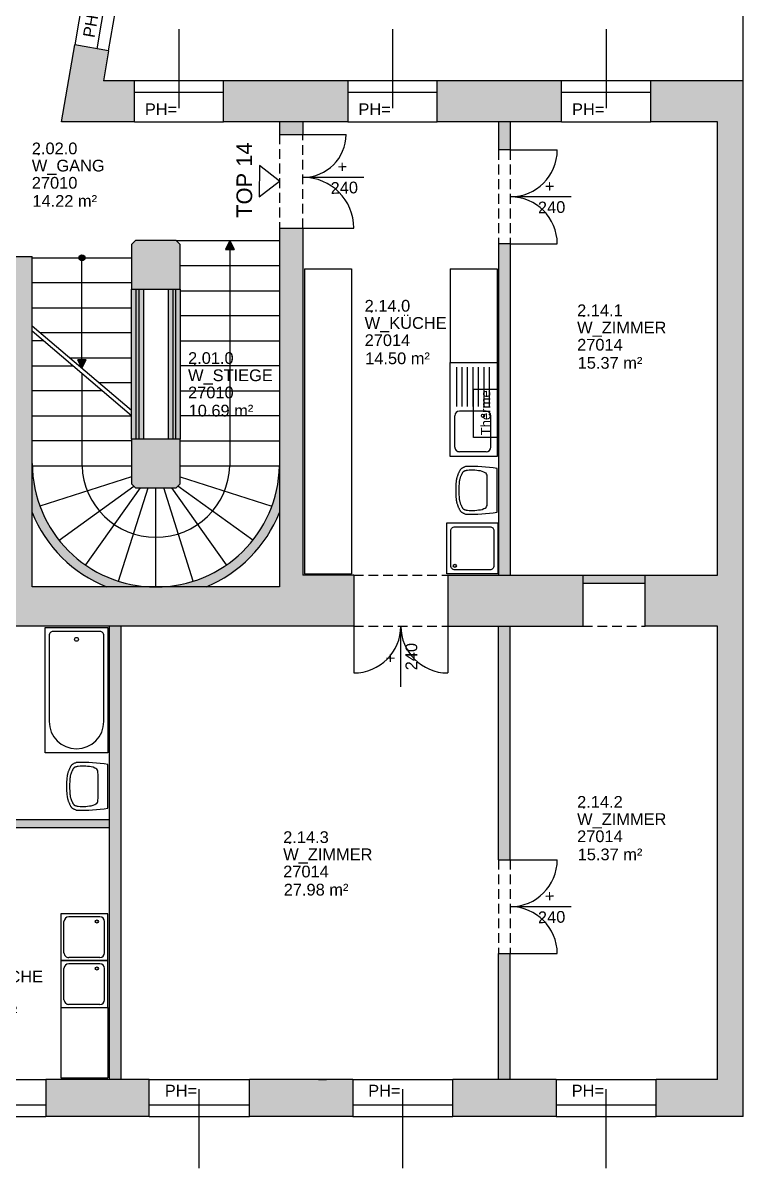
# Model space of a CAD drawing. Header units: centimetres. Extents: x -2015 to 674, y -1541 to 830.
# Drawn here: x -247 to 674, y -1525 to -60 of the extents above; entities that cross this region are included whole.
import ezdxf
from ezdxf.enums import TextEntityAlignment as Align

# ---------------------------------------------------------------- set-up
doc = ezdxf.new("R2010")
doc.units = ezdxf.units.CM
doc.header["$LTSCALE"] = 50
doc.header["$MEASUREMENT"] = 0
doc.linetypes.add('VERDECKT', pattern=[0.375, 0.25, -0.125])
doc.layers.get('0').update_dxf_attribs({"linetype": 'CONTINUOUS'})
for name, color, linetype in [('ARC-Fenster', 5, 'CONTINUOUS'), ('ARC-Fenster-nv', 5, 'CONTINUOUS'), ('ARC-Tueren', 5, 'CONTINUOUS'), ('ARC-Tueren-nv', 5, 'CONTINUOUS'), ('BE-T', 7, 'CONTINUOUS'), ('BE-T-PM', 7, 'CONTINUOUS'), ('BE-T-RNBVBF', 7, 'CONTINUOUS'), ('BS-STT-A', 203, 'CONTINUOUS'), ('BS-WA-A-T', 203, 'CONTINUOUS'), ('BS-WA-C-NT', 253, 'CONTINUOUS'), ('BS-WA-C-T', 253, 'CONTINUOUS'), ('BS-WA-S-NT', 201, 'CONTINUOUS'), ('BS-WA-S-T', 201, 'CONTINUOUS'), ('BS-WA-V-NT', 203, 'VERDECKT'), ('BS-WA-V-T', 203, 'VERDECKT'), ('HB-ZU-MOE-EI', 36, 'CONTINUOUS'), ('HB-ZU-SAN-EI', 54, 'CONTINUOUS'), ('HB-ZU-SAN-SG', 55, 'CONTINUOUS')]:
    doc.layers.add(name, color=color, linetype=linetype)
doc.styles.add('MOE', font='arial.ttf')
doc.styles.add('RNB', font='arial.ttf', dxfattribs={"width": 0.8})
doc.styles.get("Standard").update_dxf_attribs({"font": 'arial.ttf'})

# ---------------------------------------------------------------- blocks, each defined once
blk = doc.blocks.new('*U54')
at = {"layer": 'ARC-Fenster'}
for p, q in [((-57, -55.2), (57, -55.2)), ((-57, -70.2), (57, -70.2))]:
    blk.add_line(p, q, dxfattribs=at)
at = {"layer": 'ARC-Fenster-nv'}
blk.add_line((0, -136.1), (0, -35.2), dxfattribs=at)
blk.add_text('PH=', height=15, dxfattribs=at).set_placement((-44.4, -49.5))
at = {"layer": 'ARC-Fenster-nv', "flags": 1}
for tag, p in [('FLAECHE', (-128, 69.1)), ('MATERIAL', (-128, 60.8)), ('TIEFE', (-128, 52.5)), ('FENSTERTYP', (-128, 44.2)), ('AUSSENJALOUSIE', (-128, 35.8)), ('ANTRIEB', (-128, 27.4)), ('G-WERT', (-128, 19.1)), ('FARBE', (-128, 10.8)), ('BEMERKUNG', (-128, 2.4)), ('ANLAGENGRUPPE', (-128, -12.7)), ('DB_ID', (-128, -5.9))]:
    blk.add_attdef(tag, p, '', height=5, dxfattribs=at)
at = {"layer": 'ARC-Fenster-nv'}
blk.add_attdef('PH', text='', height=15, rotation=360, dxfattribs=at).set_placement((3.7, -34.7), align=Align.TOP_LEFT)
blk.add_attdef('HOEHE', (-21.1, -102.1), '', height=15, rotation=270, dxfattribs=at)
at = {"layer": 'ARC-Fenster-nv', "flags": 2}
blk.add_attdef('BREITE1', (6, -102.4), '', height=15, rotation=270, dxfattribs=at)
blk = doc.blocks.new('*U49')
at = {"layer": 'ARC-Fenster'}
for p, q in [((-57, -55.2), (57, -55.2)), ((-57, -70.2), (57, -70.2))]:
    blk.add_line(p, q, dxfattribs=at)
at = {"layer": 'ARC-Fenster-nv'}
blk.add_line((0, -136.1), (0, -35.2), dxfattribs=at)
blk.add_text('PH=', height=15, rotation=180, dxfattribs=at).set_placement((43.6, -26.2))
at = {"layer": 'ARC-Fenster-nv', "flags": 1}
for tag, p in [('FLAECHE', (-128, 69.1)), ('MATERIAL', (-128, 60.8)), ('TIEFE', (-128, 52.5)), ('FENSTERTYP', (-128, 44.2)), ('AUSSENJALOUSIE', (-128, 35.8)), ('ANTRIEB', (-128, 27.4)), ('G-WERT', (-128, 19.1)), ('FARBE', (-128, 10.8)), ('BEMERKUNG', (-128, 2.4)), ('ANLAGENGRUPPE', (-128, -12.7)), ('DB_ID', (-128, -5.9))]:
    blk.add_attdef(tag, p, '', height=5, dxfattribs=at)
at = {"layer": 'ARC-Fenster-nv'}
blk.add_attdef('PH', text='', height=15, rotation=180, dxfattribs=at).set_placement((-4.4, -41), align=Align.TOP_LEFT)
blk.add_attdef('HOEHE', (-21.1, -102.1), '', height=15, rotation=270, dxfattribs=at)
at = {"layer": 'ARC-Fenster-nv', "flags": 2}
blk.add_attdef('BREITE1', (6, -102.4), '', height=15, rotation=270, dxfattribs=at)
blk = doc.blocks.new('*U9')
for points in [[(5.5, 130.3), (0, 141.4), (-5.5, 130.3)], [(3.7, 0, 1), (-3.7, 0, 1)]]:
    blk.add_hatch(color=7).paths.add_polyline_path(points)
at = {"color": 7}
for p, q in [((0, 141.4), (-5.5, 130.3)), ((0, 141.4), (0, 0)), ((0, 141.4), (5.5, 130.3)), ((-5.5, 130.3), (5.5, 130.3))]:
    blk.add_line(p, q, dxfattribs=at)
blk.add_circle((0, 0), 3.75, dxfattribs=at)
blk = doc.blocks.new('*U10')
blk.add_hatch(color=7).paths.add_polyline_path([(5.5, 276.9), (0, 288), (-5.5, 276.9)])
at = {"color": 7}
for p, q in [((0, 288), (-5.5, 276.9)), ((0, 288), (0, 0)), ((0, 288), (5.5, 276.9)), ((-5.5, 276.9), (5.5, 276.9))]:
    blk.add_line(p, q, dxfattribs=at)
blk = doc.blocks.new('*U43')
at = {"layer": 'HB-ZU-SAN-EI'}
blk.add_lwpolyline([(0, -80), (0, 0), (160, 0), (160, -80)], close=True, dxfattribs=at)
blk.add_lwpolyline([(5, -10), (5, -70, 0.414214), (10, -75), (120, -75, 1), (120, -5), (10, -5, 0.414214)], format="xyb", close=True, dxfattribs=at)
blk.add_circle((15, -40), 2.5, dxfattribs=at)
blk = doc.blocks.new('SAN-WB')
at = {"layer": 'HB-ZU-SAN-EI'}
for points in [[(28, 0), (-28, 0, 0.04569), (-30.5, -39), (-30.4, -39.6), (-30.3, -40.3), (-30.1, -41), (-29.8, -41.8), (-29.4, -42.5), (-29.1, -43.2), (-28.7, -43.9), (-28.4, -44.5), (-28.1, -45), (-27.8, -45.5), (-27.5, -45.8), (-27.2, -46.2), (-26.9, -46.4), (-26.6, -46.7), (-26.2, -47), (-25.8, -47.3), (-25.2, -47.5), (-24.7, -47.9), (-24.1, -48.2), (-23.4, -48.5), (-22.8, -48.8), (-22.1, -49.1), (-21.4, -49.5), (-20.8, -49.8), (-20.1, -50), (-19.5, -50.3), (-18.8, -50.5), (-18.1, -50.7), (-17.4, -51), (-16.7, -51.2), (-15.8, -51.4), (-14.9, -51.6), (-13.8, -51.9), (-12.5, -52.1), (-10.8, -52.3), (-8.6, -52.5), (-5.6, -52.6), (-1.9, -52.7), (0, -52.7), (1.9, -52.7), (5.6, -52.6), (8.6, -52.5), (10.8, -52.3), (12.5, -52.1), (13.8, -51.9), (14.9, -51.6), (15.8, -51.4), (16.7, -51.2), (17.4, -51), (18.1, -50.7), (18.8, -50.5), (19.5, -50.3), (20.1, -50), (20.7, -49.8), (21.4, -49.5), (22.1, -49.1), (22.8, -48.8), (23.4, -48.5), (24.1, -48.2), (24.7, -47.9), (25.2, -47.5), (25.7, -47.3), (26.2, -47), (26.6, -46.7), (26.9, -46.4), (27.2, -46.2), (27.5, -45.8), (27.8, -45.5), (28.1, -45), (28.4, -44.5), (28.7, -43.9), (29.1, -43.2), (29.4, -42.5), (29.8, -41.8), (30.1, -41), (30.3, -40.3), (30.4, -39.6), (30.5, -39, 0.04569)], [(24.3, -18.8), (23.4, -16.7), (22.6, -15.1), (21.8, -14), (20.8, -13.3), (19.4, -12.8), (17.6, -12.6), (15.1, -12.5), (11.8, -12.5), (0, -12.5), (-11.7, -12.5), (-15.1, -12.5), (-17.6, -12.6), (-19.4, -12.8), (-20.8, -13.3), (-21.8, -14), (-22.6, -15.1), (-23.4, -16.7), (-24.3, -18.8, 0.075022), (-25.5, -37.8), (-25.5, -38.2), (-25.4, -38.8), (-25.3, -39.3), (-25.1, -39.9), (-24.9, -40.5), (-24.8, -41), (-24.6, -41.6), (-24.4, -42), (-24.2, -42.4), (-24, -42.8), (-23.8, -43.1), (-23.6, -43.3), (-23.3, -43.5), (-23.1, -43.8), (-22.7, -44), (-22.4, -44.2), (-22, -44.5), (-21.5, -44.7), (-21, -45), (-20.4, -45.3), (-19.9, -45.5), (-19.3, -45.8), (-18.8, -46), (-18.2, -46.3), (-17.7, -46.5), (-17.1, -46.7), (-16.6, -46.9), (-16, -47.1), (-15.4, -47.3), (-14.8, -47.5), (-14.1, -47.7), (-13.3, -47.9), (-12.4, -48.1), (-11.4, -48.3), (-10, -48.4), (-8.2, -48.6), (-5.9, -48.7), (-3, -48.8), (0, -48.9), (3, -48.8), (5.9, -48.7), (8.2, -48.6), (10, -48.4), (11.4, -48.3), (12.4, -48.1), (13.3, -47.9), (14.1, -47.7), (14.8, -47.5), (15.4, -47.3), (16, -47.1), (16.6, -46.9), (17.1, -46.7), (17.7, -46.5), (18.2, -46.3), (18.8, -46), (19.3, -45.8), (19.9, -45.5), (20.4, -45.3), (21, -45), (21.5, -44.7), (22, -44.5), (22.4, -44.2), (22.7, -44), (23.1, -43.8), (23.3, -43.5), (23.6, -43.3), (23.8, -43.1), (24, -42.8), (24.2, -42.4), (24.4, -42), (24.6, -41.6), (24.8, -41), (24.9, -40.5), (25.1, -39.9), (25.3, -39.3), (25.4, -38.8), (25.5, -38.2), (25.5, -37.8, 0.075022)]]:
    blk.add_lwpolyline(points, format="xyb", close=True, dxfattribs=at)
blk = doc.blocks.new('*U50')
at = {"layer": 'ARC-Tueren'}
for p, q in [((-65, 79.5), (-65, 14.5)), ((55, 79.5), (55, 24.5))]:
    blk.add_line(p, q, dxfattribs=at)
for centre, radius, start, end in [((-65, 79.5), 65, 270, 0), ((55, 79.5), 55, 180, 270)]:
    blk.add_arc(centre, radius, start, end, dxfattribs=at)
at = {"layer": 'ARC-Tueren-nv'}
blk.add_line((0, 1.9), (0, 79.5), dxfattribs=at)
at = {"layer": 'ARC-Tueren-nv', "insert": (21.1, 35.6), "char_height": 15, "width": 48.816, "attachment_point": 1, "rotation": 271.3662}
blk.add_mtext('+', dxfattribs=at)
at = {"layer": 'ARC-Tueren-nv', "flags": 1}
for tag, p in [('TUERTYP', (-99.1, 148)), ('FLAECHE', (-99.1, 139.5)), ('DORNMASS', (-99.1, 130.9)), ('ANSCHLAGTYP', (-99.1, 122.3)), ('MATERIAL', (-99.1, 113.8)), ('FARBE', (-99.1, 105.2))]:
    blk.add_attdef(tag, p, '', height=5, dxfattribs=at)
at = {"layer": 'ARC-Tueren-nv'}
for tag, p in [('BEMERKUNG', (-0.9, 112.3)), ('BRANDSCHUTZ-KL', (-0.4, 96.4)), ('TUER-NR', (0, 79.6))]:
    blk.add_attdef(tag, text='', height=12.5, dxfattribs=at).set_placement(p, align=Align.CENTER)
at = {"layer": 'ARC-Tueren-nv', "flags": 2}
for tag, p in [('BREITE1', (5.9, 62.2)), ('BREITE2', (6.4, 24.4))]:
    blk.add_attdef(tag, p, '', height=15, rotation=271.3662, dxfattribs=at)
at = {"layer": 'ARC-Tueren-nv'}
blk.add_attdef('HOEHE', (-21.3, 44), '', height=15, rotation=271.3662, dxfattribs=at)
blk = doc.blocks.new('*U45')
at = {"layer": 'ARC-Tueren'}
for p, q in [((-60, 0), (-60, -60)), ((60, 0), (60, -60))]:
    blk.add_line(p, q, dxfattribs=at)
for centre, start, end in [((-60, 0), 270, 0), ((60, 0), 180, 270)]:
    blk.add_arc(centre, 60, start, end, dxfattribs=at)
at = {"layer": 'ARC-Tueren-nv'}
blk.add_line((0, -77.6), (0, 0), dxfattribs=at)
at = {"layer": 'ARC-Tueren-nv', "insert": (-21.1, -47.2), "char_height": 15, "width": 48.816, "attachment_point": 1, "rotation": 90}
blk.add_mtext('+', dxfattribs=at)
at = {"layer": 'ARC-Tueren-nv', "flags": 1}
for tag, p in [('TUERTYP', (-99.1, 68.5)), ('FLAECHE', (-99.1, 60)), ('ANSCHLAGTYP', (-99.1, 42.8)), ('DORNMASS', (-99.1, 51.4)), ('MATERIAL', (-99.1, 34.2)), ('FARBE', (-99.1, 25.7))]:
    blk.add_attdef(tag, p, '', height=5, dxfattribs=at)
at = {"layer": 'ARC-Tueren-nv'}
for tag, p in [('BEMERKUNG', (-0.9, 32.8)), ('BRANDSCHUTZ-KL', (-0.4, 16.9)), ('TUER-NR', (0, 0.1))]:
    blk.add_attdef(tag, text='', height=12.5, dxfattribs=at).set_placement(p, align=Align.CENTER)
at = {"layer": 'ARC-Tueren-nv', "flags": 2}
for tag, p in [('BREITE2', (-6.1, -36.3)), ('BREITE1', (-5.3, -72.9))]:
    blk.add_attdef(tag, p, '', height=15, rotation=90, dxfattribs=at)
at = {"layer": 'ARC-Tueren-nv'}
blk.add_attdef('HOEHE', (21, -56.6), '', height=15, rotation=90, dxfattribs=at)
blk = doc.blocks.new('*U20')
blk.add_lwpolyline([(0, 0), (61.6, 0), (61.6, -30), (0, -30)], close=True)
blk.add_attdef('BEZEICHNUNG', (2.7, -21.4), '', height=12)
at = {"flags": 1}
for tag, p in [('HERSTELLER', (-0.6, -66.5)), ('TYPE', (-0.6, -84.8)), ('BEMERKUNG', (-0.6, -102.5))]:
    blk.add_attdef(tag, p, '', height=15, dxfattribs=at)
blk = doc.blocks.new('*U47')
at = {"layer": 'HB-ZU-SAN-EI'}
blk.add_lwpolyline([(0, -65), (0, 0), (65, 0), (65, -65)], close=True, dxfattribs=at)
blk.add_lwpolyline([(5, -55), (5, -10, -0.414214), (10, -5), (55, -5, -0.414214), (60, -10), (60, -55, -0.414214), (55, -60), (10, -60, -0.414214)], format="xyb", close=True, dxfattribs=at)
blk.add_circle((10, -55), 2, dxfattribs=at)
blk = doc.blocks.new('*U40')
at = {"layer": 'ARC-Tueren'}
for p, q in [((-60, 79.5), (-60, 19.5)), ((60, 79.5), (60, 19.5))]:
    blk.add_line(p, q, dxfattribs=at)
for centre, start, end in [((-60, 79.5), 270, 0), ((60, 79.5), 180, 270)]:
    blk.add_arc(centre, 60, start, end, dxfattribs=at)
at = {"layer": 'ARC-Tueren-nv'}
blk.add_line((0, 1.9), (0, 79.5), dxfattribs=at)
at = {"layer": 'ARC-Tueren-nv', "insert": (21.1, 35.6), "char_height": 15, "width": 48.816, "attachment_point": 1, "rotation": 271.3662}
blk.add_mtext('+', dxfattribs=at)
at = {"layer": 'ARC-Tueren-nv', "flags": 1}
for tag, p in [('TUERTYP', (-99.1, 148)), ('FLAECHE', (-99.1, 139.5)), ('DORNMASS', (-99.1, 130.9)), ('ANSCHLAGTYP', (-99.1, 122.3)), ('MATERIAL', (-99.1, 113.8)), ('FARBE', (-99.1, 105.2))]:
    blk.add_attdef(tag, p, '', height=5, dxfattribs=at)
at = {"layer": 'ARC-Tueren-nv'}
for tag, p in [('BEMERKUNG', (-0.9, 112.3)), ('BRANDSCHUTZ-KL', (-0.4, 96.4)), ('TUER-NR', (0, 79.6))]:
    blk.add_attdef(tag, text='', height=12.5, dxfattribs=at).set_placement(p, align=Align.CENTER)
at = {"layer": 'ARC-Tueren-nv', "flags": 2}
for tag, p in [('BREITE1', (5.9, 62.2)), ('BREITE2', (6.4, 24.4))]:
    blk.add_attdef(tag, p, '', height=15, rotation=271.3662, dxfattribs=at)
at = {"layer": 'ARC-Tueren-nv'}
blk.add_attdef('HOEHE', (-21.3, 44), '', height=15, rotation=271.3662, dxfattribs=at)
blk = doc.blocks.new('*U11')
at = {"layer": 'ARC-Fenster'}
for p, q in [((-64, -55.2), (64, -55.2)), ((-64, -70.2), (64, -70.2))]:
    blk.add_line(p, q, dxfattribs=at)
at = {"layer": 'ARC-Fenster-nv'}
blk.add_line((0, -136.1), (0, -35.2), dxfattribs=at)
blk.add_text('PH=', height=15, dxfattribs=at).set_placement((-44.1, -44.5))
at = {"layer": 'ARC-Fenster-nv', "flags": 1}
for tag, p in [('FLAECHE', (-128, 69.1)), ('MATERIAL', (-128, 60.8)), ('TIEFE', (-128, 52.5)), ('FENSTERTYP', (-128, 44.2)), ('AUSSENJALOUSIE', (-128, 35.8)), ('ANTRIEB', (-128, 27.4)), ('G-WERT', (-128, 19.1)), ('FARBE', (-128, 10.8)), ('BEMERKUNG', (-128, 2.4)), ('ANLAGENGRUPPE', (-128, -12.7)), ('DB_ID', (-128, -5.9))]:
    blk.add_attdef(tag, p, '', height=5, dxfattribs=at)
at = {"layer": 'ARC-Fenster-nv'}
blk.add_attdef('PH', text='', height=15, rotation=360, dxfattribs=at).set_placement((3.9, -29.6), align=Align.TOP_LEFT)
at = {"layer": 'ARC-Fenster-nv', "flags": 2}
blk.add_attdef('BREITE1', (-6, -135.8), '', height=15, rotation=90, dxfattribs=at)
at = {"layer": 'ARC-Fenster-nv'}
blk.add_attdef('HOEHE', (21.1, -136.1), '', height=15, rotation=90, dxfattribs=at)
blk = doc.blocks.new('*U60')
at = {"linetype": 'Continuous'}
for p, q in [((4, -10), (4, -50)), ((50, -4), (10, -4)), ((56, -10), (56, -50)), ((50, -56), (10, -56))]:
    blk.add_line(p, q, dxfattribs=at)
blk.add_lwpolyline([(0, -60), (60, -60), (60, 0), (0, 0)], close=True)
blk.add_circle((10, -14), 2, dxfattribs=at)
for centre, start, end in [((10, -10), 90, 180), ((50, -10), 0, 90), ((10, -50), 180, 270), ((50, -50), 270, 0)]:
    blk.add_arc(centre, 6, start, end, dxfattribs=at)
at = {"style": 'MOE', "flags": 1}
for tag, p in [('BEZEICHNUNG', (62.4, -15.8)), ('HERSTELLER', (60.2, -24.4)), ('BEMERKUNG', (60.2, -50.1))]:
    blk.add_attdef(tag, text='', height=5, dxfattribs=at).set_placement(p, align=Align.CENTER)
at = {"style": 'MOE', "flags": 3}
for tag, p in [('LAENGE1', (37, -33)), ('BREITE1', (37, -40.9))]:
    blk.add_attdef(tag, p, '', height=5, dxfattribs=at)
blk = doc.blocks.new('*U61')
for p, q in [((0, 0), (0, 60)), ((0, 60), (90, 60)), ((90, 0), (90, 60)), ((0, 0), (90, 0))]:
    blk.add_line(p, q)
at = {"style": 'MOE', "flags": 1}
for tag, height, p in [('HERSTELLER', 5, (31.2, 40)), ('BEMERKUNG', 5, (31.2, 14.3)), ('BEZEICHNUNG', 12.5, (33.8, -18.2))]:
    blk.add_attdef(tag, text='', height=height, dxfattribs=at).set_placement(p, align=Align.CENTER)
at = {"style": 'MOE', "flags": 3}
for tag, p in [('LAENGE1', (7.7, 31.3)), ('BREITE1', (7.7, 23.5))]:
    blk.add_attdef(tag, p, '', height=5, dxfattribs=at)
blk = doc.blocks.new('*U62')
at = {"linetype": 'Continuous'}
for p, q in [((0, -60), (0, 0)), ((0, 0), (120, 0)), ((120, 0), (120, -60)), ((6, -10), (56, -10)), ((62, -14), (62, -48)), ((108, -8), (68, -8)), ((114, -14), (114, -48)), ((6, -17), (56, -17)), ((6, -24), (56, -24)), ((6, -31), (56, -31)), ((6, -38), (56, -38)), ((6, -45), (56, -45)), ((6, -52), (56, -52)), ((108, -54), (68, -54)), ((120, -60), (0, -60))]:
    blk.add_line(p, q, dxfattribs=at)
blk.add_circle((68, -18), 2, dxfattribs=at)
for centre, start, end in [((68, -14), 90, 180), ((108, -14), 0, 90), ((68, -48), 180, 270), ((108, -48), 270, 0)]:
    blk.add_arc(centre, 6, start, end, dxfattribs=at)
at = {"style": 'MOE', "flags": 1}
for tag, p in [('BEZEICHNUNG', (62.4, -15.8)), ('HERSTELLER', (60.2, -24.4)), ('BEMERKUNG', (60.2, -50.1))]:
    blk.add_attdef(tag, text='', height=5, dxfattribs=at).set_placement(p, align=Align.CENTER)
at = {"style": 'MOE', "flags": 3}
for tag, p in [('LAENGE1', (37, -33)), ('BREITE1', (37, -40.9))]:
    blk.add_attdef(tag, p, '', height=5, dxfattribs=at)
blk = doc.blocks.new('*U63')
for p, q in [((0, 0), (0, 60)), ((0, 60), (120, 60)), ((120, 0), (120, 60)), ((0, 0), (120, 0))]:
    blk.add_line(p, q)
at = {"style": 'MOE', "flags": 1}
for tag, height, p in [('HERSTELLER', 5, (31.2, 40)), ('BEMERKUNG', 5, (31.2, 14.3)), ('BEZEICHNUNG', 12.5, (33.8, -18.2))]:
    blk.add_attdef(tag, text='', height=height, dxfattribs=at).set_placement(p, align=Align.CENTER)
at = {"style": 'MOE', "flags": 3}
for tag, p in [('LAENGE1', (7.7, 31.3)), ('BREITE1', (7.7, 23.5))]:
    blk.add_attdef(tag, p, '', height=5, dxfattribs=at)
blk = doc.blocks.new('*U64')
for p, q in [((0, 0), (0, 60)), ((0, 60), (390, 60)), ((390, 0), (390, 60)), ((0, 0), (390, 0))]:
    blk.add_line(p, q)
at = {"style": 'MOE', "flags": 1}
for tag, height, p in [('HERSTELLER', 5, (31.2, 40)), ('BEMERKUNG', 5, (31.2, 14.3)), ('BEZEICHNUNG', 12.5, (33.8, -18.2))]:
    blk.add_attdef(tag, text='', height=height, dxfattribs=at).set_placement(p, align=Align.CENTER)
at = {"style": 'MOE', "flags": 3}
for tag, p in [('LAENGE1', (7.7, 31.3)), ('BREITE1', (7.7, 23.5))]:
    blk.add_attdef(tag, p, '', height=5, dxfattribs=at)
blk = doc.blocks.new('RNB-VBF')
at = {"layer": 'BE-T-PM'}
blk.add_point((0, 0), dxfattribs=at)
at = {"layer": 'BE-T-RNBVBF', "style": 'RNB'}
for tag, p in [('RAUM_NUMMER', (-8.6, 0.1)), ('RAUM_BEZEICHNUNG', (-8.6, -21.9)), ('RAUM_NUMMER_OE', (-8.6, -43.9)), ('FLAECHE', (-7.9, -67.1))]:
    blk.add_attdef(tag, p, '', height=15, dxfattribs=at)
for tag, p, height, flags in [('BELEGUNG_MAX', (72.4, -52.8), 2.5, 9), ('BELEGUNG_AUS_MOEBLIERUNGSPLAN', (72.4, -56.9), 2.5, 9), ('BEMERKUNG', (72.4, -69.4), 2.5, 9), ('RAUM_HOEHE', (72.4, -73.4), 2.5, 9), ('ID', (72.4, -61.1), 2.5, 9), ('ID_RNB', (72.4, -65.3), 2.5, 9), ('RAUM_NUMMER_PLATZHALTER', (-9.2, -89.3), 15, 1), ('RAUM_FUNKTION', (72.4, -77.4), 2.5, 9), ('RAUM_AUFBAU', (72.4, -81.4), 2.5, 9), ('RAUM_MIETEINHEIT', (72.4, -85.4), 2.5, 9), ('BODENBELAG_AUS_PLAN', (-9.2, -111.3), 15, 1)]:
    blk.add_attdef(tag, p, '', height=height, dxfattribs=dict(at, flags=flags))

msp = doc.modelspace()

# ---------------------------------------------------------------- hatches: boundary and pattern name
at = {"layer": 'BS-WA-C-NT'}
h = msp.add_hatch(color=256, dxfattribs=at)
h.dxf.hatch_style = 1
h.paths.add_polyline_path([(376.4, -342.6), (361.4, -342.6), (361.4, -766.6), (376.4, -766.6)])
h.paths.add_polyline_path([(361.4, -222.6), (376.4, -222.6), (376.4, -186.6), (361.4, -186.6)])
for points in [[(-107.6, -400.6), (-92.6, -400.6), (-92.6, -592.6), (-107.6, -592.6)], [(-139.3, -781.6), (-76.6, -781.6, -0.414214), (-234.6, -623.6), (-234.6, -686.3, 0.206574)], [(81.4, -686.3), (81.4, -626.6, -0.40861), (-76.1, -781.6), (-12.4, -781.6, 0.201347)]]:
    msp.add_hatch(color=256, dxfattribs=at).paths.add_polyline_path(points)
h = msp.add_hatch(color=256, dxfattribs=at)
h.paths.add_polyline_path([(-55.1, -400.6), (-60.6, -400.6), (-60.6, -592.6), (-55.1, -592.6)])
h.paths.add_polyline_path([(-51.1, -400.6), (-55.1, -400.6), (-55.1, -592.6), (-51.1, -592.6)])
h.paths.add_polyline_path([(-45.6, -400.6), (-51.1, -400.6), (-51.1, -592.6), (-45.6, -592.6)])
h = msp.add_hatch(color=256, dxfattribs=at)
h.dxf.hatch_style = 1
h.paths.add_polyline_path([(-121.1, -831.6), (-136.1, -831.6), (-136.1, -1411.6), (-121.1, -1411.6)])
h = msp.add_hatch(color=256, dxfattribs=at)
h.dxf.hatch_style = 1
h.paths.add_polyline_path([(376.4, -831.6), (361.4, -831.6), (361.4, -1130.6), (376.4, -1130.6)])
h.paths.add_polyline_path([(376.4, -1250.6), (361.4, -1250.6), (361.4, -1411.6), (376.4, -1411.6)])
h = msp.add_hatch(color=256, dxfattribs=at)
h.dxf.hatch_style = 1
h.paths.add_polyline_path([(-418.6, -1079.6), (-418.6, -1089.6), (-136.1, -1089.6), (-136.1, -1079.6)])
at = {"layer": 'BS-WA-C-T'}
h = msp.add_hatch(color=256, dxfattribs=at)
h.dxf.hatch_style = 1
h.paths.add_polyline_path([(9.9, -134.1), (9.9, -186.6), (168.9, -186.6), (168.9, -134.1)])
h.paths.add_polyline_path([(-143.6, -134.1), (-137, -95.7), (-180.4, -88.2), (-197.3, -186.6), (-104.1, -186.6), (-104.1, -134.1)])
msp.add_hatch(color=256, dxfattribs=at).paths.add_polyline_path([(282.9, -134.1), (282.9, -186.6), (441.9, -186.6), (441.9, -134.1)])
h = msp.add_hatch(color=256, dxfattribs=at)
h.dxf.hatch_style = 1
h.paths.add_polyline_path([(673.9, -134.1), (555.9, -134.1), (555.9, -186.6), (641.4, -186.6), (641.4, -766.6), (548.9, -766.6), (548.9, -831.6), (641.4, -831.6), (641.4, -1411.6), (562.9, -1411.6), (562.9, -1459.1), (673.9, -1459.1)])
h = msp.add_hatch(color=256, dxfattribs=at)
h.dxf.hatch_style = 1
h.paths.add_polyline_path([(81.4, -202.6), (111.4, -202.6), (111.4, -186.6), (81.4, -186.6)])
h = msp.add_hatch(color=256, dxfattribs=at)
h.dxf.hatch_style = 1
h.paths.add_polyline_path([(176.4, -831.6), (176.4, -766.6), (111.4, -766.6), (111.4, -322.6), (81.4, -322.6), (81.4, -781.6), (-234.6, -781.6), (-234.6, -358.8), (-285.7, -358.8), (-285.7, -388.8), (-264.6, -388.8), (-264.6, -764.1), (-323.6, -764.1), (-323.6, -831.6), (-264.6, -831.6)])
h = msp.add_hatch(color=256, dxfattribs=at)
h.paths.add_polyline_path([(-45.6, -343.6), (-50.6, -338.6), (-102.6, -338.6), (-107.6, -343.6), (-107.6, -400.6), (-45.6, -400.6)])
h.paths.add_polyline_path([(-45.6, -592.6), (-107.6, -592.6), (-107.6, -649.6), (-102.6, -654.6), (-50.6, -654.6), (-45.6, -649.6)])
h = msp.add_hatch(color=256, dxfattribs=at)
h.dxf.hatch_style = 1
h.paths.add_polyline_path([(468.9, -831.6), (468.9, -766.6), (296.4, -766.6), (296.4, -831.6)])
h = msp.add_hatch(color=256, dxfattribs=at)
h.dxf.hatch_style = 1
h.paths.add_polyline_path([(548.9, -766.6), (468.9, -766.6), (468.9, -776.6), (548.9, -776.6)])
h = msp.add_hatch(color=256, dxfattribs=at)
h.dxf.hatch_style = 1
h.paths.add_polyline_path([(-1386.1, -1424.9), (-1531.9, -1424.9), (-1541.6, -1409.9), (-1570.9, -1429), (-1582.6, -1474.9), (-1386.1, -1474.9)])
h.paths.add_polyline_path([(-875.1, -1411.6), (-944.9, -1411.6), (-944.9, -1424.9), (-1159.1, -1424.9), (-1159.1, -1474.9), (-924.9, -1474.9), (-924.9, -1459.1), (-875.1, -1459.1)])
h.paths.add_polyline_path([(-610.1, -1411.6), (-747.1, -1411.6), (-747.1, -1459.1), (-610.1, -1459.1)])
h.paths.add_polyline_path([(-345.1, -1411.6), (-482.1, -1411.6), (-482.1, -1459.1), (-345.1, -1459.1)])
h.paths.add_polyline_path([(-85.1, -1411.6), (-217.1, -1411.6), (-217.1, -1459.1), (-85.1, -1459.1)])
h.paths.add_polyline_path([(174.9, -1411.6), (42.9, -1411.6), (42.9, -1459.1), (174.9, -1459.1)])
h.paths.add_polyline_path([(434.9, -1411.6), (302.9, -1411.6), (302.9, -1459.1), (434.9, -1459.1)])

# ---------------------------------------------------------------- linework, layer by layer
at = {"layer": 'BE-T'}
msp.add_lwpolyline([(55.3, -282.7), (81.4, -262.6), (81.4, -262.6), (55.7, -242.4)], close=True, dxfattribs=at)
at = {"layer": 'BS-STT-A'}
for p, q in [((-50.6, -338.6), (81.4, -338.6)), ((-234.6, -360.6), (-107.6, -360.6)), ((81.4, -370.6), (-45.6, -370.6)), ((-107.6, -392.6), (-234.6, -392.6)), ((-45.6, -402.6), (81.4, -402.6)), ((-234.6, -424.6), (-107.6, -424.6)), ((81.4, -434.6), (-45.6, -434.6)), ((-107.6, -556), (-234.6, -447.9)), ((-107.6, -562.6), (-234.6, -454.5)), ((-220.4, -466.6), (-234.6, -466.6)), ((-107.6, -456.6), (-224.4, -456.6)), ((-45.6, -466.6), (81.4, -466.6)), ((-186.8, -488.6), (-107.6, -488.6)), ((-234.6, -498.6), (-182.8, -498.6)), ((81.4, -498.6), (-45.6, -498.6)), ((-107.6, -520.6), (-149.2, -520.6)), ((-145.2, -530.6), (-234.6, -530.6)), ((-45.6, -530.6), (81.4, -530.6)), ((-234.6, -562.6), (-107.6, -562.6)), ((81.4, -562.6), (-45.6, -562.6)), ((-107.6, -594.6), (-234.6, -594.6)), ((-45.6, -594.6), (81.4, -594.6)), ((-234.6, -626.6), (-107.6, -626.6)), ((-45.6, -626.6), (81.4, -626.6)), ((-107.6, -640.6), (-224.8, -678.4)), ((-45.6, -640.6), (71.6, -678.4)), ((-200.4, -721.8), (-104.7, -652.5)), ((-96.6, -654.6), (-166.6, -753.4)), ((-124.3, -774.2), (-86.6, -654.6)), ((-76.6, -781.6), (-76.6, -654.6)), ((-28.9, -774.2), (-66.6, -654.6)), ((-56.6, -654.6), (13.4, -753.4)), ((47.2, -721.8), (-48.5, -652.5))]:
    msp.add_line(p, q, dxfattribs=at)
at = {"layer": 'BS-STT-A', "color": 0}
msp.add_line((-171.1, -508.5), (-171.1, -626.6), dxfattribs=at)
msp.add_arc((-76.6, -623.6), 94.5, 181.8183, 358.1817, dxfattribs=at)
at = {"layer": 'BS-WA-A-T'}
for p, q in [((-161, 24.1), (-180.4, -88.2)), ((-104.1, -186.6), (9.9, -186.6)), ((168.9, -186.6), (282.9, -186.6)), ((441.9, -186.6), (555.9, -186.6)), ((-345.1, -1411.6), (-217.1, -1411.6)), ((-85.1, -1411.6), (42.9, -1411.6)), ((174.9, -1411.6), (302.9, -1411.6)), ((434.9, -1411.6), (562.9, -1411.6))]:
    msp.add_line(p, q, dxfattribs=at)
at = {"layer": 'BS-WA-S-NT'}
for p, q in [((361.4, -186.6), (361.4, -222.6)), ((376.4, -186.6), (376.4, -222.6)), ((376.4, -222.6), (361.4, -222.6)), ((361.4, -342.6), (361.4, -766.6)), ((376.4, -342.6), (361.4, -342.6)), ((376.4, -342.6), (376.4, -766.6)), ((-107.6, -592.6), (-107.6, -400.6)), ((-102.1, -400.6), (-102.1, -592.6)), ((-98.1, -592.6), (-98.1, -400.6)), ((-92.6, -400.6), (-92.6, -592.6)), ((-60.6, -592.6), (-60.6, -400.6)), ((-55.1, -400.6), (-55.1, -592.6)), ((-51.1, -592.6), (-51.1, -400.6)), ((-45.6, -400.6), (-45.6, -592.6)), ((-136.1, -1411.6), (-136.1, -831.6)), ((-121.1, -1411.6), (-121.1, -831.6)), ((361.4, -1130.6), (361.4, -831.6)), ((376.4, -1130.6), (376.4, -831.6)), ((-136.1, -1079.6), (-418.6, -1079.6)), ((-136.1, -1089.6), (-418.6, -1089.6)), ((361.4, -1130.6), (376.4, -1130.6)), ((361.4, -1411.6), (361.4, -1250.6)), ((361.4, -1250.6), (376.4, -1250.6)), ((376.4, -1411.6), (376.4, -1250.6)), ((131.4, -1411.6), (141.4, -1411.6))]:
    msp.add_line(p, q, dxfattribs=at)
for centre, radius, start, end in [((-76.6, -623.6), 158, 180, 270), ((-76.4, -623.8), 157.8, 269.9125, 358.9892), ((-76.6, -623.6), 170, 201.6567, 248.3433), ((-79, -622.2), 172.7, 292.6687, 338.2051)]:
    msp.add_arc(centre, radius, start, end, dxfattribs=at)
at = {"layer": 'BS-WA-S-T'}
for p, q in [((673.9, -134.1), (673.9, 605.9)), ((-197.3, -186.6), (-180.4, -88.2)), ((-137, -95.7), (-180.4, -88.2)), ((-137, -95.7), (-143.6, -134.1)), ((-104.1, -134.1), (-143.6, -134.1)), ((-104.1, -186.6), (-104.1, -134.1)), ((168.9, -134.1), (9.9, -134.1)), ((9.9, -186.6), (9.9, -134.1)), ((168.9, -134.1), (168.9, -186.6)), ((441.9, -134.1), (282.9, -134.1)), ((282.9, -186.6), (282.9, -134.1)), ((441.9, -186.6), (441.9, -134.1)), ((673.9, -134.1), (555.9, -134.1)), ((555.9, -186.6), (555.9, -134.1)), ((673.9, -1459.1), (673.9, -134.1)), ((-104.1, -186.6), (-197.3, -186.6)), ((168.9, -186.6), (9.9, -186.6)), ((81.4, -186.6), (81.4, -202.6)), ((111.4, -186.6), (111.4, -202.6)), ((441.9, -186.6), (282.9, -186.6)), ((641.4, -186.6), (555.9, -186.6)), ((641.4, -766.6), (641.4, -186.6)), ((81.4, -202.6), (111.4, -202.6)), ((81.4, -322.6), (111.4, -322.6)), ((81.4, -322.6), (81.4, -781.6)), ((111.4, -322.6), (111.4, -766.6)), ((-102.6, -338.6), (-107.6, -343.6)), ((-107.6, -343.6), (-107.6, -400.6)), ((-50.6, -338.6), (-102.6, -338.6)), ((-45.6, -343.6), (-50.6, -338.6)), ((-45.6, -400.6), (-45.6, -343.6)), ((-285.7, -358.8), (-234.6, -358.8)), ((-234.6, -781.6), (-234.6, -358.8)), ((-107.6, -400.6), (-45.6, -400.6)), ((-45.6, -592.6), (-107.6, -592.6)), ((-107.6, -592.6), (-107.6, -649.6)), ((-45.6, -649.6), (-45.6, -592.6)), ((-107.6, -649.6), (-102.6, -654.6)), ((-102.6, -654.6), (-50.6, -654.6)), ((-45.6, -649.6), (-50.6, -654.6)), ((176.4, -766.6), (111.4, -766.6)), ((176.4, -766.6), (176.4, -831.6)), ((296.4, -766.6), (296.4, -831.6)), ((296.4, -766.6), (468.9, -766.6)), ((468.9, -766.6), (548.9, -766.6)), ((468.9, -766.6), (468.9, -831.6)), ((468.9, -766.6), (548.9, -766.6)), ((548.9, -766.6), (641.4, -766.6)), ((548.9, -831.6), (548.9, -766.6)), ((81.4, -781.6), (-234.6, -781.6)), ((468.9, -776.6), (548.9, -776.6)), ((176.4, -831.6), (-264.6, -831.6)), ((296.4, -831.6), (468.9, -831.6)), ((641.4, -831.6), (548.9, -831.6)), ((641.4, -1411.6), (641.4, -831.6)), ((-85.1, -1411.6), (-217.1, -1411.6)), ((-217.1, -1411.6), (-217.1, -1459.1)), ((-85.1, -1459.1), (-85.1, -1411.6)), ((174.9, -1411.6), (42.9, -1411.6)), ((42.9, -1459.1), (42.9, -1411.6)), ((174.9, -1411.6), (174.9, -1459.1)), ((434.9, -1411.6), (302.9, -1411.6)), ((302.9, -1459.1), (302.9, -1411.6)), ((434.9, -1411.6), (434.9, -1459.1)), ((641.4, -1411.6), (562.9, -1411.6)), ((562.9, -1459.1), (562.9, -1411.6)), ((-85.1, -1459.1), (-217.1, -1459.1)), ((174.9, -1459.1), (42.9, -1459.1)), ((434.9, -1459.1), (302.9, -1459.1)), ((673.9, -1459.1), (562.9, -1459.1))]:
    msp.add_line(p, q, dxfattribs=at)
at = {"layer": 'BS-WA-V-NT'}
for p, q in [((361.4, -222.6), (361.4, -342.6)), ((376.4, -222.6), (376.4, -342.6)), ((361.4, -1130.6), (361.4, -1250.6)), ((376.4, -1130.6), (376.4, -1250.6))]:
    msp.add_line(p, q, dxfattribs=at)
at = {"layer": 'BS-WA-V-T'}
for p, q in [((81.4, -202.6), (81.4, -322.6)), ((111.4, -322.6), (111.4, -202.6)), ((176.4, -766.6), (296.4, -766.6)), ((176.4, -831.6), (296.4, -831.6)), ((468.9, -831.6), (548.9, -831.6)), ((468.9, -831.6), (548.9, -831.6))]:
    msp.add_line(p, q, dxfattribs=at)

# ---------------------------------------------------------------- block references
at = {"layer": 'ARC-Fenster'}
for name, p, rotation in [('*U54', (-196.5, -27.6), 80.22407505968327), ('*U49', (-47.1, -204.2), 180), ('*U49', (225.9, -204.2), 180), ('*U49', (498.9, -204.2), 180)]:
    msp.add_blockref(name, p, dxfattribs=dict(at, rotation=rotation))
for p in [(-281.1, -1388.9), (-21.1, -1388.9), (238.9, -1388.9), (498.9, -1388.9)]:
    msp.add_blockref('*U11', p, dxfattribs=at)
at = {"layer": 'ARC-Tueren'}
ref = msp.add_blockref('*U50', (190.9, -257.6), dxfattribs=dict(at, rotation=90.00000000000001))
ref.add_attrib('HOEHE', '240', (146.9, -278.8), dxfattribs={"layer": 'ARC-Tueren-nv', "height": 15, "rotation": 1.3662})
ref = msp.add_blockref('*U40', (455.9, -282.6), dxfattribs=dict(at, rotation=90.00000000000001))
ref.add_attrib('HOEHE', '240', (411.9, -303.8), dxfattribs={"layer": 'ARC-Tueren-nv', "height": 15, "rotation": 1.3662})
ref = msp.add_blockref('*U45', (236.4, -831.6), dxfattribs=at)
ref.add_attrib('HOEHE', '240', (257.4, -888.2), dxfattribs={"layer": 'ARC-Tueren-nv', "height": 15, "rotation": 90})
ref = msp.add_blockref('*U40', (455.9, -1190.6), dxfattribs=dict(at, rotation=90.00000000000001))
ref.add_attrib('HOEHE', '240', (411.9, -1211.8), dxfattribs={"layer": 'ARC-Tueren-nv', "height": 15, "rotation": 1.3662})
at = {"layer": 'BE-T-RNBVBF'}
for p, values in [((-226.6, -228.2), {'RAUM_NUMMER': '2.02.0', 'RAUM_BEZEICHNUNG': 'W_GANG', 'RAUM_NUMMER_OE': '27010', 'FLAECHE': '14.22 m²'}), ((198.8, -429.5), {'RAUM_NUMMER': '2.14.0', 'RAUM_BEZEICHNUNG': 'W_KÜCHE', 'RAUM_NUMMER_OE': '27014', 'FLAECHE': '14.50 m²'}), ((470.4, -435.3), {'RAUM_NUMMER': '2.14.1', 'RAUM_BEZEICHNUNG': 'W_ZIMMER', 'RAUM_NUMMER_OE': '27014', 'FLAECHE': '15.37 m²'}), ((-26.9, -496.4), {'RAUM_NUMMER': '2.01.0', 'RAUM_BEZEICHNUNG': 'W_STIEGE', 'RAUM_NUMMER_OE': '27010', 'FLAECHE': '10.69 m²'}), ((470.4, -1064.1), {'RAUM_NUMMER': '2.14.2', 'RAUM_BEZEICHNUNG': 'W_ZIMMER', 'RAUM_NUMMER_OE': '27014', 'FLAECHE': '15.37 m²'}), ((94.7, -1109.2), {'RAUM_NUMMER': '2.14.3', 'RAUM_BEZEICHNUNG': 'W_ZIMMER', 'RAUM_NUMMER_OE': '27014', 'FLAECHE': '27.98 m²'}), ((-317, -1265.6), {'RAUM_NUMMER': '2.13.2', 'RAUM_BEZEICHNUNG': 'W_KÜCHE', 'RAUM_NUMMER_OE': '27014', 'FLAECHE': '9.10 m²'})]:
    msp.add_blockref('RNB-VBF', p, dxfattribs=at).add_auto_attribs(values)
at = {"layer": 'BS-STT-A'}
msp.add_blockref('*U10', (17.9, -626.6), dxfattribs=at)
at = {"layer": 'BS-STT-A', "rotation": 180}
msp.add_blockref('*U9', (-171.1, -360.6), dxfattribs=at)
at = {"layer": 'HB-ZU-MOE-EI', "rotation": 270}
for name, p in [('*U64', (113.4, -374.6)), ('*U63', (299.4, -374.6)), ('*U62', (359.4, -494.6)), ('*U60', (-138.1, -1199.6)), ('*U60', (-138.1, -1259.6)), ('*U61', (-198.1, -1319.6))]:
    msp.add_blockref(name, p, dxfattribs=at)
at = {"layer": 'HB-ZU-SAN-EI'}
for name, p, rotation in [('SAN-WB', (359.4, -658), 269.9999999999999), ('*U43', (-138.1, -833.6), 270), ('SAN-WB', (-138.1, -1036.6), 269.9999999999999)]:
    msp.add_blockref(name, p, dxfattribs=dict(at, rotation=rotation))
msp.add_blockref('*U47', (295.4, -699.6), dxfattribs=at)
at = {"layer": 'HB-ZU-SAN-SG'}
ref = msp.add_blockref('*U20', (329.4, -590.3), dxfattribs=dict(at, rotation=89.99999999999997))
ref.add_attrib('BEZEICHNUNG', 'Therme', (350.8, -587.7), dxfattribs={"layer": '0', "height": 12, "rotation": 90})

# ---------------------------------------------------------------- texts
at = {"layer": 'BE-T', "insert": (26.4, -309.3), "char_height": 20, "width": 226, "attachment_point": 1, "rotation": 90}
msp.add_mtext('TOP 14', dxfattribs=at)

doc.saveas('drawing.dxf')
